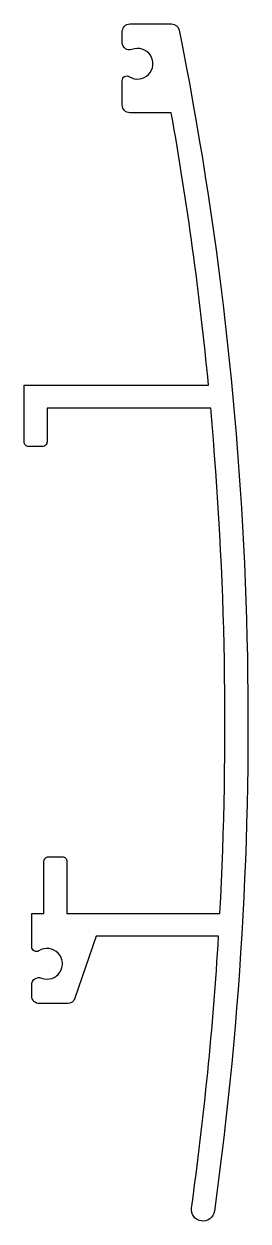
# Model space of a CAD drawing. Extents: x 260.3 to 274.9, y 191.7 to 269.9.
import ezdxf

# ---------------------------------------------------------------- set-up
doc = ezdxf.new("R2010")
doc.units = 0
doc.layers.add('ANA', color=220, linetype='CONTINUOUS')

msp = doc.modelspace()

# ---------------------------------------------------------------- linework, layer by layer
at = {"layer": 'ANA'}
msp.add_lwpolyline([(262.828, 215.456, -0.414214), (263.128, 215.156), (263.128, 211.756), (273.093, 211.756, 0.035896), (272.494, 244.756), (261.828, 244.756), (261.828, 242.556, -0.414214), (261.528, 242.256), (260.628, 242.256, -0.414214), (260.328, 242.556), (260.328, 246.256), (272.354, 246.256, 0.01952), (269.928, 264.056), (267.228, 264.056, -0.414214), (266.728, 264.556), (266.728, 266.151, -0.58983), (267.196, 266.41, 1.622415), (267.365, 268.188, -0.52765), (266.728, 268.624), (266.728, 269.356, -0.414214), (267.228, 269.856), (269.949, 269.856, -0.357596), (270.439, 269.454, -0.08388), (272.733, 192.304, -1), (271.247, 192.509, 0.019378), (273.008, 210.256), (265.032, 210.256), (263.64, 206.214, -0.329581), (263.162, 205.861), (261.332, 205.861, -0.414214), (260.832, 206.361), (260.832, 207.093, -0.52765), (261.469, 207.529, 1.622415), (261.3, 209.308, -0.58983), (260.832, 209.566), (260.832, 211.756), (261.628, 211.756), (261.628, 215.156, -0.414214), (261.928, 215.456)], format="xyb", close=True, dxfattribs=at)

doc.saveas('drawing.dxf')
